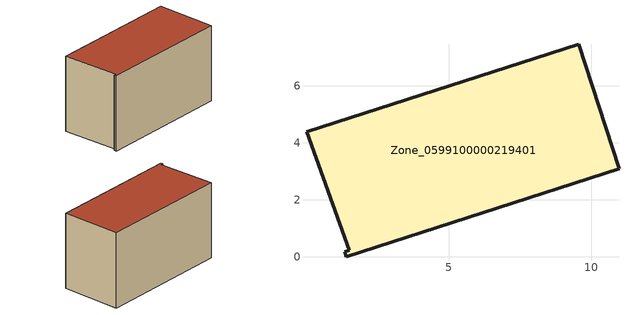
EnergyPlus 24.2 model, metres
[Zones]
Zone_0599100000219401
 floor ground (C_G): 0.01,4.38 9.56,7.46 10.97,3.09 1.41,0 1.35,0.18 1.51,0.23 z3.75
 wall outside (C_F): 10.97,3.09 9.56,7.46 0.01,4.38 1.51,0.23 1.35,0.18 1.41,0 10.97,3.09 z3.75:9.54
 roof outside (C_R): 9.56,7.46 0.01,4.38 1.51,0.23 1.35,0.18 1.41,0 10.97,3.09 z9.54
[BUILDING]
Pand.0599100000219401: North Axis=0; Terrain=City; Loads Convergence Tolerance Value=0.04; Temperature Convergence Tolerance Value=0.4; Solar Distribution=FullExterior; Maximum Number of Warmup Days=25; Minimum Number of Warmup Days=1
[Site:Location]
Rotterdam.The.Hague.AP_ZH_NLD Design_Conditions: Latitude=51.96; Longitude=4.45; Time Zone=1; Elevation=-4.5
[SITE:GROUNDTEMPERATURE:BUILDINGSURFACE]
18, 18, 18, 18, 18, 18, 18, 18, 18, 18, 18, 18
[MATERIAL] Thermal Absorptance=0.9; Solar Absorptance=0.7; Visible Absorptance=0.7
Name | Roughness | Thickness | Conductivity | Density | Specific Heat
G.TI.1946-1964 | MediumSmooth | 0.15 | 1 | 540 | 1210
F.TI.1946-1964 | Rough | 0.3 | 0.857143 | 1920 | 840
R.TI.1946-1964 | MediumRough | 0.2 | 0.277778 | 1500 | 1000
[CONSTRUCTION]
C_G: G.TI.1946-1964
C_F: F.TI.1946-1964
C_R: R.TI.1946-1964
[ZONE]
Zone_0599100000219401: Type=1; Multiplier=1; Ceiling Height=Autocalculate; Volume=Autocalculate; Floor Area=autocalculate; Part of Total Floor Area=Yes
[ZONEINFILTRATION:DESIGNFLOWRATE]
Infil_Zone_0599100000219401: Zone or ZoneList or Space or SpaceList=Zone_0599100000219401; Schedule=AlwaysOn; Design Flow Rate Calculation Method=Flow/Area; Flow Rate per Floor Area=0.003; Constant Term Coefficient=1; Temperature Term Coefficient=0; Velocity Term Coefficient=0; Velocity Squared Term Coefficient=0
[HVACTEMPLATE:ZONE:IDEALLOADSAIRSYSTEM]
Zone_0599100000219401: Maximum Heating Supply Air Temperature=50; Minimum Cooling Supply Air Temperature=13; Maximum Heating Supply Air Humidity Ratio=0.0156; Minimum Cooling Supply Air Humidity Ratio=0.0077; Heating Limit=NoLimit; Cooling Limit=NoLimit; Dehumidification Control Type=ConstantSensibleHeatRatio; Cooling Sensible Heat Ratio=0.7; Dehumidification Setpoint=60; Humidification Control Type=None; Humidification Setpoint=30; Outdoor Air Method=None; Outdoor Air Flow Rate per Person=0.00944; Outdoor Air Flow Rate per Zone Floor Area=0; Outdoor Air Flow Rate per Zone=0; Demand Controlled Ventilation Type=None; Outdoor Air Economizer Type=NoEconomizer; Heat Recovery Type=None; Sensible Heat Recovery Effectiveness=0.7; Latent Heat Recovery Effectiveness=0.65
[ZONECONTROL:THERMOSTAT]
ThermostatControl_Zone_0599100000219401: Zone or ZoneList=Zone_0599100000219401; Control Type Schedule=DualSetpointControlType; Control 1=Thermostat_Zone_0599100000219401; Temperature Difference Between Cutout And Setpoint=0
[THERMOSTATSETPOINT:DUALSETPOINT]
Thermostat_Zone_0599100000219401: Heating Setpoint Temperature Schedule=HeatingSetpoint_Zone_0599100000219401; Cooling Setpoint Temperature Schedule=CoolingSetpoint_Zone_0599100000219401
[SCHEDULE:COMPACT]
HeatingSetpoint_Zone_0599100000219401: Through: 12/31, For: AllDays, Until: 24:00, 21
CoolingSetpoint_Zone_0599100000219401: Through: 12/31, For: AllDays, Until: 24:00, 24
DualSetpointControlType: Through: 12/31, For: AllDays, Until: 24:00, 4
AlwaysOn: Through: 12/31, For: AllDays, Until: 24:00, 1
